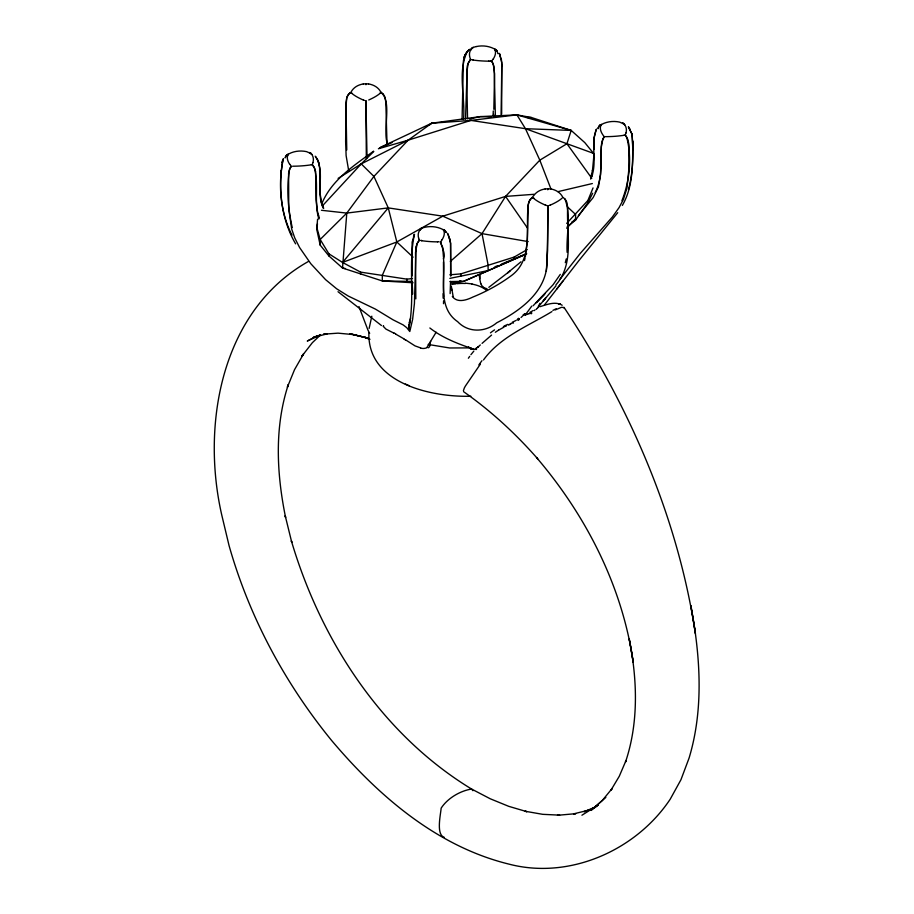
<?xml version="1.0" encoding="UTF-8"?>
<svg xmlns="http://www.w3.org/2000/svg" width="914" height="914" viewBox="0 0 914 914"><rect width="100%" height="100%" fill="white"/><g stroke="black" fill="none" stroke-linecap="round" stroke-linejoin="round"><path stroke-width="1.37" d="M283.351 158.842C277.822 183.577 280.21 212.425 292.012 235.184M366.32 158.648L365.943 100.986L365.349 100.746M365.943 84.522L365.943 83.791L365.943 84.625M365.943 101.854L366.183 100.894M546.309 271.355L547.612 250.208L547.977 205.901M367.051 157.916L365.943 102.425M593.929 142.127L593.917 149.508L594.089 137.694L596.328 129.32M500.221 55.194L499.33 53.48L501.443 59.764L501.82 64.597L501.078 116.078M501.66 114.136L501.775 62.552L499.341 53.458M547.783 208.415C547.737 224.867 547.726 241.33 546.938 257.759C549.245 289.521 521.917 309.857 496.713 322.813C485.357 332.456 468.231 332.959 457.64 321.659C436.915 307.515 445.575 279.078 443.473 257.999M368.902 332.707C367.188 383.606 432.014 397.407 470.847 396.219M450.625 275.822L450.579 243.25L448.146 234.144M501.809 65.739L501.82 64.597M632.02 134.187C633.596 152.569 633.265 171.626 628.489 189.541M547.783 188.947L547.783 189.609L547.783 188.855M632.739 140.802C632.614 162.578 633.699 185.896 622.354 205.422M450.568 281.398L450.134 293.6M443.587 300.889L443.496 303.688M410.043 320.208L408.889 327.795C415.196 297.084 408.01 264.854 414.362 234.544M408.878 326.218L408.946 328.137L408.946 324.184M564.315 308.418L564.132 307.538C629.095 405.69 677.72 516.536 695.394 633.402L690.858 605.651C700.238 655.829 704.02 708.636 689.053 758.14L680.953 779.722L670.236 799.156C636.27 850.226 569.753 879.874 509.315 864.21L507.533 863.764C436.229 845.827 378.11 795.591 331.691 740.569C284.917 683.306 249.225 616.824 229.06 545.601L221.759 515.039C201.034 424.484 221.257 310.349 308.521 261.404M493.834 109.292L494.588 73.748L493.366 64.734A9.517 4.764 65.9 0 0 492.669 62.975A10.203 5.05 65.9 0 0 492.383 62.392L492.178 62.003A8.706 4.49 66.1 0 0 491.881 61.444L492.132 61.924M493.537 115.815L493.617 114.193M462.084 119.083L463.409 60.792L465.146 54.623L468.722 50.019M465.534 119.071L467.237 66.334A12.179 7.872 -53.3 0 1 468.162 63.352L470.607 59.513L473.246 59.936M593.757 156.888L592.455 170.861L592.683 169.787L590.615 177.899M463.387 390.781L464.323 388.004A53.458 11.859 -39.6 0 1 465.466 385.948L480.376 364.115M567.114 252.321C566.166 234.875 571.364 215.521 564.966 199.103A10.225 8.352 -0.1 0 0 564.669 198.795L563.595 197.847A8.637 7.095 -0.9 0 0 563.15 197.55L562.498 197.607M594.42 157.379L593.552 153.381L584.823 142.641L571.193 130.428L531.422 117.518L516.901 114.867L480.307 116.615L431.705 123.207L408.158 140.173L373.917 176.413L346.794 213.088L342.533 268.031L382.303 280.941L413.094 282.769M345.309 268.51L342.533 268.031L328.903 255.943L320.174 245.078L316.712 229.254L317.592 219.177M316.712 229.254L317.478 223.781M369.13 328.412L371.815 316.198M416.041 247.031L414.43 303.471L412.614 319.397L409.792 331.542L406.73 327.658L403.177 324.927L392.974 319.774L375.437 309.115L348.257 296.045L336.706 288.824L325.59 279.661L310.771 263.678L299.575 247.511L294.719 237.857L291.68 229.06L288.755 208.815L288.596 173.443A11.185 5.564 -65.9 0 1 289.829 168.839M525.344 256.903L527.367 240.211L528.178 204.713L529.72 200.28L533.925 195.379A23.49 18.12 29.5 0 1 545.201 188.947M525.07 258.171L524.487 260.593M480.17 274.611L479.77 278.976L480.764 283.786M598.019 128.748L598.247 127.869M565.286 262.684L566.257 258.936M312.965 162.543L312.234 164.634L313.079 165.685A10.18 6.501 53.3 0 1 313.536 166.394A9.517 6.124 53.3 0 1 314.45 168.027C318.906 184.525 313.845 202.485 318.872 219.109M625.93 132.987L625.21 135.078L627.827 139.374L628.958 144.755L628.866 169.124L626.97 188.01L623.428 199.389L619.029 207.672L612.403 216.938L580.276 253.384L559.768 279.513M430.654 341.402L429.774 344.064M409.975 320.3L409.289 322.813L409.963 320.46M285.157 157.859L286.79 154.923L291.155 152.798A23.775 20.508 6 0 1 306.647 151.655L310.988 153.609A23.775 13.493 -30.2 0 1 312.976 162.543M450.328 261.415L482.021 233.63L505.568 196.407L539.808 160.167L566.931 143.749L571.193 130.428L516.901 114.867L470.927 120.408L431.705 123.207L380.784 147.165M470.881 49.95L471.19 49.128M410.329 319.043L410.637 318.106M285.271 157.425C285.271 155.243 289.887 152.729 287.796 155.311M282.563 160.544L281.843 162.532M590.684 179.11L592.466 174.208L591.849 176.219C597.208 161.081 590.398 144.001 596.396 129.24M598.373 127.469L599.264 125.881A9.243 5.964 53.4 0 1 600.178 125.058L604.131 123.241A23.775 20.508 6 0 1 619.612 122.099L623.965 124.053A23.775 13.55 -29.9 0 1 626.021 132.964M282.872 159.801C277.913 187.69 280.998 219.029 295.622 243.844M566.691 223.393L587.873 200.532L593.037 187.93M413.494 236.349L414.499 234.327L412.123 242.164L412.123 275.925M289.761 164.257C293.531 167.742 286.676 169.833 291.966 166.199M534.005 194.305L505.568 196.407L442.799 216.172L396.825 241.97L382.303 275.343L382.303 280.941L412.488 281.432M465.557 53.846L467.362 51.355C457.194 71.898 465.534 97.261 463.512 119.528M419.914 229.974L420.36 229.163A9.517 4.764 65.9 0 1 421.068 228.454L421.628 228.169A8.42 4.204 64.7 0 1 421.857 228.1L424.999 227.232A23.775 20.462 -5.7 0 1 440.457 228.409L444.433 230.179A9.78 6.307 -53 0 1 444.798 230.442L446.238 232.602A12.179 7.872 -53.3 0 0 445.564 231.265A9.963 6.432 -53.3 0 0 445.129 230.762L444.912 230.545M621.92 200.68C629.735 181.109 632.065 157.322 626.638 137.009C625.736 135.421 625.085 134.735 623.919 135.295M436.127 332.25L427.124 347.057M595.174 192.534C603.149 177.545 600.167 160.11 601.561 143.886A12.35 6.17 -65.9 0 1 602.212 141.019L602.92 139.065A9.78 4.901 -65.9 0 1 603.114 138.642L604.714 136.632M539.968 303.299L538.152 306.807M567.194 226.786L575.603 220.068L587.873 202.714L592.683 193.231M321.637 204.119C331.359 180.035 353.49 166.005 373.506 151.21M603.571 137.694L603.149 138.54A9.78 4.913 -65.9 0 0 602.874 139.179L601.275 146.8L600.647 174.357L598.43 186.856L593.14 197.595L578.402 215.635M603.628 137.58L604.165 136.632L602.726 134.689A23.775 11.448 28.2 0 1 600.749 125.755L601.492 124.475L600.704 124.761A10.065 6.501 54 0 0 600.418 124.91A10.123 6.535 53.7 0 0 600.178 125.058M363.361 83.951A23.49 18.12 29.5 0 0 352.073 90.395L350.885 92.36L352.073 93.399M282.963 159.55L283.523 158.602M471.258 48.979L472.595 47.585L476.205 46.534M471.327 48.842L473.281 47.368M560.293 274.371L553.016 284.837L533.125 305.756M537.249 308.155L538.118 307.538M493.08 59.124L491.949 60.69M441.873 239.822C438.526 244.141 446.775 252.413 443.473 258.753M468.379 358.242L469.693 356.369M531.742 306.133L525.584 314.519M524.956 315.353L525.847 314.153L524.705 314.313M617.715 212.688L578.893 260.604L544.253 305.196M483.495 359.956C500.266 336.786 528.269 325.978 551.919 311.594M556.615 289.212L562.807 281.192M470.904 354.701L473.84 351.102M555.952 285.876L538.575 306.51M555.963 284.837C574.609 263.552 566.36 233.481 567.663 207.855M536.815 308.749L536.267 309.366M528.235 241.604L482.021 233.63L442.799 216.172L388.267 207.889L342.533 262.432L328.903 253.829L320.174 239.479L316.712 227.083M542.916 301.243L545.647 297.998L544.481 299.369M348.542 94.37L348.76 94.119A10.225 8.34 -0.1 0 1 349.057 93.799L350.508 92.6M466.905 51.984L469.659 49.31M380.852 92.417C392.677 101.363 382.235 130.314 387.525 144.046M380.704 92.577L379.95 93.274M575.82 218.48L566.68 228.226M322.505 205.776L361.236 163.892L373.769 151.473M543.887 294.902L536.13 302.74L545.247 293.508M413.082 257.2L396.825 241.97L388.267 207.889L346.794 213.088L320.174 239.479L320.174 245.078M516.924 319.991L518.661 318.312M471.841 48.476L472.915 47.597M420.646 229.174L422.085 228.054M521.049 317.512L525.036 313.662M320.574 334.89L312.325 342.727L301.654 356.483L303.562 353.924L294.525 369.69L287.384 387.17L288.321 384.6C274.223 427.466 276.668 473.806 285.591 517.461L285.214 515.736L291.76 542.368L291.372 540.871C320.803 640.383 381.778 734.399 471.59 789.045L472.926 790.701M521.003 261.77L507.716 272.783L510.206 270.83M482.078 343.367L491.583 335.072M480.318 344.955L478.49 346.555M605.845 797.396L591.004 810.467L602.28 800.493L612.231 788.382L611.055 790.027L619.281 776.249L625.999 760.562L625.507 762.025C638.852 722.426 637.286 679.468 629.22 638.955L633.219 662.17C622.308 586.251 586.034 515.473 536.507 457.503L537.74 458.885C515.736 433.739 491.024 410.946 463.661 391.729M476.72 348.074L477.885 347.069M477.611 347.309L477.485 347.423A37.623 0.983 -36.1 0 0 478.548 346.829M349.742 93.182L349.205 93.651A10.26 8.397 0.4 0 0 348.68 94.199L346.829 97.547L346.063 102.208L345.629 141.533L346.12 155.62L348.702 170.781M508.481 272.178L488.819 287.327M429.671 124.761L431.705 123.207M532.085 197.778L531.731 198.041A10.671 8.729 0.4 0 0 531.285 198.429L530.977 198.715A10.214 8.34 0 0 0 530.531 199.183A12.659 10.328 -0.1 0 0 528.578 203.045C524.705 227.415 534.313 259.268 510.846 276.005C499.135 284.597 486.282 291.6 472.824 297.073C466.54 300.135 457.343 303.277 452.327 296.456M495.331 332.273L498.541 330.16M532.279 197.63L533.925 198.395M350.565 92.554L350.53 92.577A8.352 6.775 -0.8 0 0 350.233 92.782L350.028 92.942A12.076 9.78 -1 0 0 349.776 93.205M421.205 228.374L421.068 228.454A10.625 5.313 65.7 0 0 419.983 229.814M338.123 178.39L361.236 163.892L408.158 140.173L470.927 120.408L525.459 128.691L571.193 130.428M594.546 807.348L597.95 805.2M581.932 815.219L597.653 805.383M597.87 805.234L589.793 810.261L595.722 807.142M498.69 330.068L504.06 327.086M449.871 274.817L460.839 273.88L514.171 257.085L527.298 249.499M571.878 222.079L575.603 220.068L575.603 214.47L567.56 206.975M316.575 336.124L307.275 341.048L320.494 334.924L313.228 337.426L327.063 333.884L323.487 334.193L338.031 333.153L353.307 334.593L368.171 338.18L349.925 333.747L368.171 338.18M555.186 309.937L561.47 307.333L564.087 307.47M460.713 280.781L456.863 282.609L451.539 283.032M505.396 326.447L506.242 326.058M513.485 322.916L512.777 323.236M524.979 254.583L463.627 281.341L456.863 282.609L460.793 280.975M550.388 204.896L549.36 205.33M526.727 253.806L463.627 281.341L449.894 281.569M508.39 325.11L510.698 324.139M379.459 147.965L392.015 142.607M595.551 806.948L584.103 811.723L588.73 810.17L573.569 813.86L575.831 813.666L557.483 815.299L559.654 815.139L542.699 814.328L525.116 811.244L526.898 811.689L508.721 806.331L490.224 798.767L471.59 789.045C460.21 790.804 447.529 798.253 441.154 808.147C440.537 815.242 435.944 834.87 444.364 837.384M494.828 266.842L497.445 265.757M501.375 264.123L524.944 254.332M548.651 205.627L548.069 205.856M547.829 205.947L545.178 204.896M396.825 241.97L342.533 262.432L360.573 272.121L406.901 279.158L412.488 278.542M539.854 306.716C546.858 304.579 555.335 301.014 562.19 305.242M378.396 148.776L408.158 140.173M528.166 313.731L528.338 313.696A4.376 1.04 -14.4 0 0 528.92 313.593M557.986 191.643L592.352 183.543M523.265 314.565L523.962 314.427M469.339 119.014L480.307 116.615L491.469 116.912M449.871 278.37L488.099 270.59L488.099 264.98L482.021 233.63M311.297 164.806L312.794 165.308M623.679 135.329L622.571 135.5A23.775 4.433 -3.1 0 1 607.079 136.643L605.468 136.643M310.589 164.908L309.595 165.057A23.775 4.433 -3.1 0 1 294.114 166.199L293.04 166.199M363.338 83.894L368.548 83.894M545.178 188.878L550.388 188.878A23.49 18.177 -29.3 0 1 561.653 195.379L562.658 197.058M455.161 283.58L456.897 283.397M471.053 347.88L449.619 347.971L428.803 344.555M491.195 61.067L488.727 61.067M490.875 61.078L490.464 61.078M440.057 241.764L442.73 247.408L443.473 257.268M438.606 241.764L437.52 241.764M527.321 117.483L531.422 117.518M465.489 283.18L472.012 283.911M476.548 349.468L475.886 349.411M321.442 210.277L346.794 213.088M622.525 122.933L624.696 124.841M309.56 152.489L311.72 154.397M422.039 240.622L420.931 240.462M421.057 240.473L421.605 240.565M474.629 349.251L474.857 349.285A18.36 12.396 16 0 0 475.497 349.422M419.8 240.279L419.206 239.754M420.611 347.891L415.025 345.892L405.987 340.111M559.848 304.008L558.431 303.665L560.419 304.156M428.198 344.407L429.443 344.715A17.903 11.265 5.6 0 0 429.797 344.064M473.178 348.988C457.971 343.858 442.604 337.94 429.854 327.989M516.901 114.867L525.459 128.691L593.552 153.381M369.553 339.128L364.64 337.312L369.919 339.265M623.017 123.059L623.268 123.173A10.214 5.118 -65.5 0 1 623.451 123.276L623.816 123.55A11.071 5.541 -66 0 1 624.628 124.681M310.052 152.615L310.474 152.832A9.985 4.993 -65.8 0 1 311.468 153.872A12.179 6.09 -65.9 0 1 311.651 154.249M364.298 100.323L363.338 99.9M494.965 49.128L496.051 49.802M495.045 50.19L494.851 49.082L491.686 47.677A23.775 20.462 -5.7 0 0 476.205 46.58M405.37 384.051L409.312 385.765M443.85 229.86L443.176 229.62L443.85 230.876A23.775 11.516 -28 0 1 442.01 239.811M443.873 229.871L444.433 230.179A9.768 6.284 -46.3 0 1 444.787 230.442M393.831 333.096L385.948 329.097L383.195 326.298M395.602 334.044L404.125 338.968M495.571 49.447L495.994 49.756A9.346 6.032 -53.3 0 1 496.542 50.316L497.285 51.538M381.446 92.645L380.841 92.108M381.641 92.782L382.143 93.182A10.74 8.752 0.4 0 1 382.452 93.434L382.749 93.731A10.214 8.34 0 0 1 383.195 94.199M338.009 291.703L381.458 325.521M533.776 198.269L533.136 197.675M564.521 198.635L564.589 198.715A10.26 8.352 0.4 0 1 565.046 199.183L565.183 199.355A12.83 10.488 -0.1 0 1 567 203.045L567.628 207.192M361.236 163.892L373.917 176.413L388.267 207.889M315.204 156.18L317.923 160.201M628.524 127.023L632.122 134.598L632.762 148.514M315.57 156.602C325.601 171.546 315.49 191.894 323.19 208.015L321.397 202.04M629.803 128.714L628.398 126.909L632.02 134.05M312.874 165.423L313.079 165.685A10.66 6.752 53.4 0 1 313.445 166.314M566.931 143.749L591.781 178.287M380.761 91.948L379.801 90.395A23.49 18.177 -29.3 0 0 368.525 83.939M505.568 196.407L527.481 228.054M313.491 166.291L313.605 166.474A10.625 6.832 53.3 0 1 315.524 171.432M447.506 233.241L450.339 240.896M492.269 62.175L492.429 62.495A10.145 5.13 65.9 0 1 492.612 62.872L492.703 63.077A10.625 5.335 65.9 0 1 494.211 68.299L495.399 117.186M525.459 128.691L539.808 160.167L550.959 189.015M322.562 205.707L323.705 208.289M470.493 59.261L469.59 60.815A10.054 6.535 -53.2 0 0 469.031 61.638L468.596 62.46A9.963 6.432 -53.3 0 0 468.174 63.352L466.688 73.097L467.545 118.843M470.424 59.102L469.876 57.422A23.775 13.482 29.9 0 1 471.864 48.499M419.115 239.514L418.669 238.108M319.397 217.932L318.506 215.293M318.221 161.058L319.626 167.936L319.854 193.791L319.751 191.506L321.819 203.959M318.049 160.544L318.917 163.126M358.974 306.567L367.748 329.588A53.458 42.113 86.5 0 0 369.667 333.382M292.24 227.54C287.99 208.815 286.356 188.832 289.475 169.867A9.346 4.673 -65.9 0 1 289.909 168.736M453.241 296.913L451.31 286.128M497.57 52.304L497.879 53.652M315.581 171.455L316.107 199.835L317.432 211.134A75.782 60.77 -13.2 0 0 318.529 215.293M449.859 238.851L450.579 243.238L450.876 275.845M479.187 274.714L479.759 278.861M451.516 288.675L451.722 290.218M387.045 144.572L385.822 102.871M346.76 149.965L345.995 107.246L346.692 98.049A12.83 10.477 -0.1 0 1 348.52 94.359M412.717 294.114L412.18 282.78M385.777 102.197L385.194 98.049A12.659 10.34 -0.1 0 0 383.229 94.188M319.969 188.25L319.809 185.965L320.288 193.437M415.824 298.878L415.527 252.435L417.172 243.592A9.346 6.032 -53.3 0 1 417.732 242.53L419.332 240.291L417.675 242.633A11.185 7.243 -53.3 0 0 416.087 247.02M547.783 206.793L547.783 207.958M632.762 141.91L632.762 150.079M443.633 296.502L443.473 261.907M365.943 102.745L365.943 101.683M319.786 172.278L319.797 173.42M280.964 170.872L280.964 172.015M587.873 200.532L587.873 202.714M514.171 257.085L514.171 259.256M460.839 273.88L460.839 276.051M406.901 279.158L406.901 281.318M360.573 272.121L360.573 274.234M328.903 253.829L328.903 255.943M561.859 198.361A23.49 6.227 -19 0 1 550.594 204.965M598.202 128.348A10.591 6.844 53.5 0 1 600.144 125.012M545.03 204.953A23.49 6.17 18.7 0 1 533.65 198.349M495.068 50.179A23.775 11.516 -28 0 1 493.206 59.113M488.841 61.169A23.775 4.536 2.9 0 1 472.984 60.027M483.437 287.373A15.824 8.74 3.9 0 1 480.981 283.774M486.545 288.584A9.071 5.096 1.3 0 1 483.506 287.35M487.425 289.224A21.867 12.35 1.2 0 1 486.282 288.973M437.635 241.867A23.775 4.536 2.9 0 1 421.777 240.713M443.107 293.68A78.261 6.924 84.2 0 1 443.119 298.147M427.375 347.514A8.18 7.141 -15.4 0 1 420.531 348.04M430.026 344.601A5.667 3.862 -15.4 0 1 428.483 347.788M289.658 164.246A23.775 11.448 27.9 0 1 287.773 155.3M418.601 238.097A23.775 13.482 29.9 0 1 420.668 229.186M383.64 326.012A8.18 5.77 -14 0 1 383.366 325.738M393.831 332.867A98.803 60.21 66 0 1 395.613 333.827M404.102 339.185A98.803 63.18 62.8 0 1 405.965 340.328M363.178 99.969A23.49 6.17 18.7 0 1 351.81 93.354M380.007 93.365A23.49 6.227 -19 0 1 368.742 99.98M496.074 49.779A11.185 7.221 -53.1 0 1 497.342 51.721M493.286 110.971A75.782 7.94 -84.9 0 1 493.069 115.655M474.64 349.434A13.847 9.117 15.7 0 1 473.155 349.159M473.155 349.399A7.54 4.764 15.3 0 1 470.082 348.383M470.173 347.983A8.215 5.404 10.6 0 1 468.482 346.829M472.812 348.805A79.484 52.304 9.6 0 1 470.63 349.022M451.882 284.46A40.056 20.622 -4.9 0 1 455.263 283.888M456.954 283.694A34.846 20.039 -3.4 0 1 465.409 283.466M471.91 284.083A30.653 18.954 -4.2 0 1 486.168 290.058M409.986 329.383A8.077 4.547 -1.2 0 1 409.118 328.663M552.901 310.383A78.878 16.612 -38.5 0 1 556.192 308.761M478.867 364.869A195.79 47.368 -38.2 0 1 481.952 360.699M490.452 332.856A49.939 31.647 -45.6 0 1 494.543 329.885M503.386 326.572A30.939 13.264 -20 0 1 504.802 325.887M505.271 325.521A21.81 5.141 -22.4 0 1 507.853 324.367M511.52 323.248A16.018 1.245 -22.5 0 1 510.103 323.853M515.873 320.494A12.933 3.21 -20.2 0 1 512.274 322.219M519.346 319.146A6.866 2.559 -16.4 0 1 518.227 320.403M519.198 319.157A4.376 1.417 -21.7 0 0 519.266 318.94A4.433 1.394 -24.4 0 0 518.329 318.586M475.68 348.702A26.083 7.472 -59.1 0 1 476.411 347.937M527.698 314.245A4.433 0.845 -14.3 0 1 524.876 314.507M531.788 313.148A21.81 0.937 -45.4 0 1 531.171 313.833M535.044 309.869A16.018 2.388 -28.3 0 1 534.13 310.623M532.942 310.634A12.933 3.085 -19.4 0 1 529.892 312.291M531.594 312.748A6.866 2.262 -12.8 0 1 529.012 313.708M525.63 314.679A16.532 2.136 2 0 1 526.247 314.61M465.146 54.623L464.026 57.616L465.146 54.623"/></g></svg>
